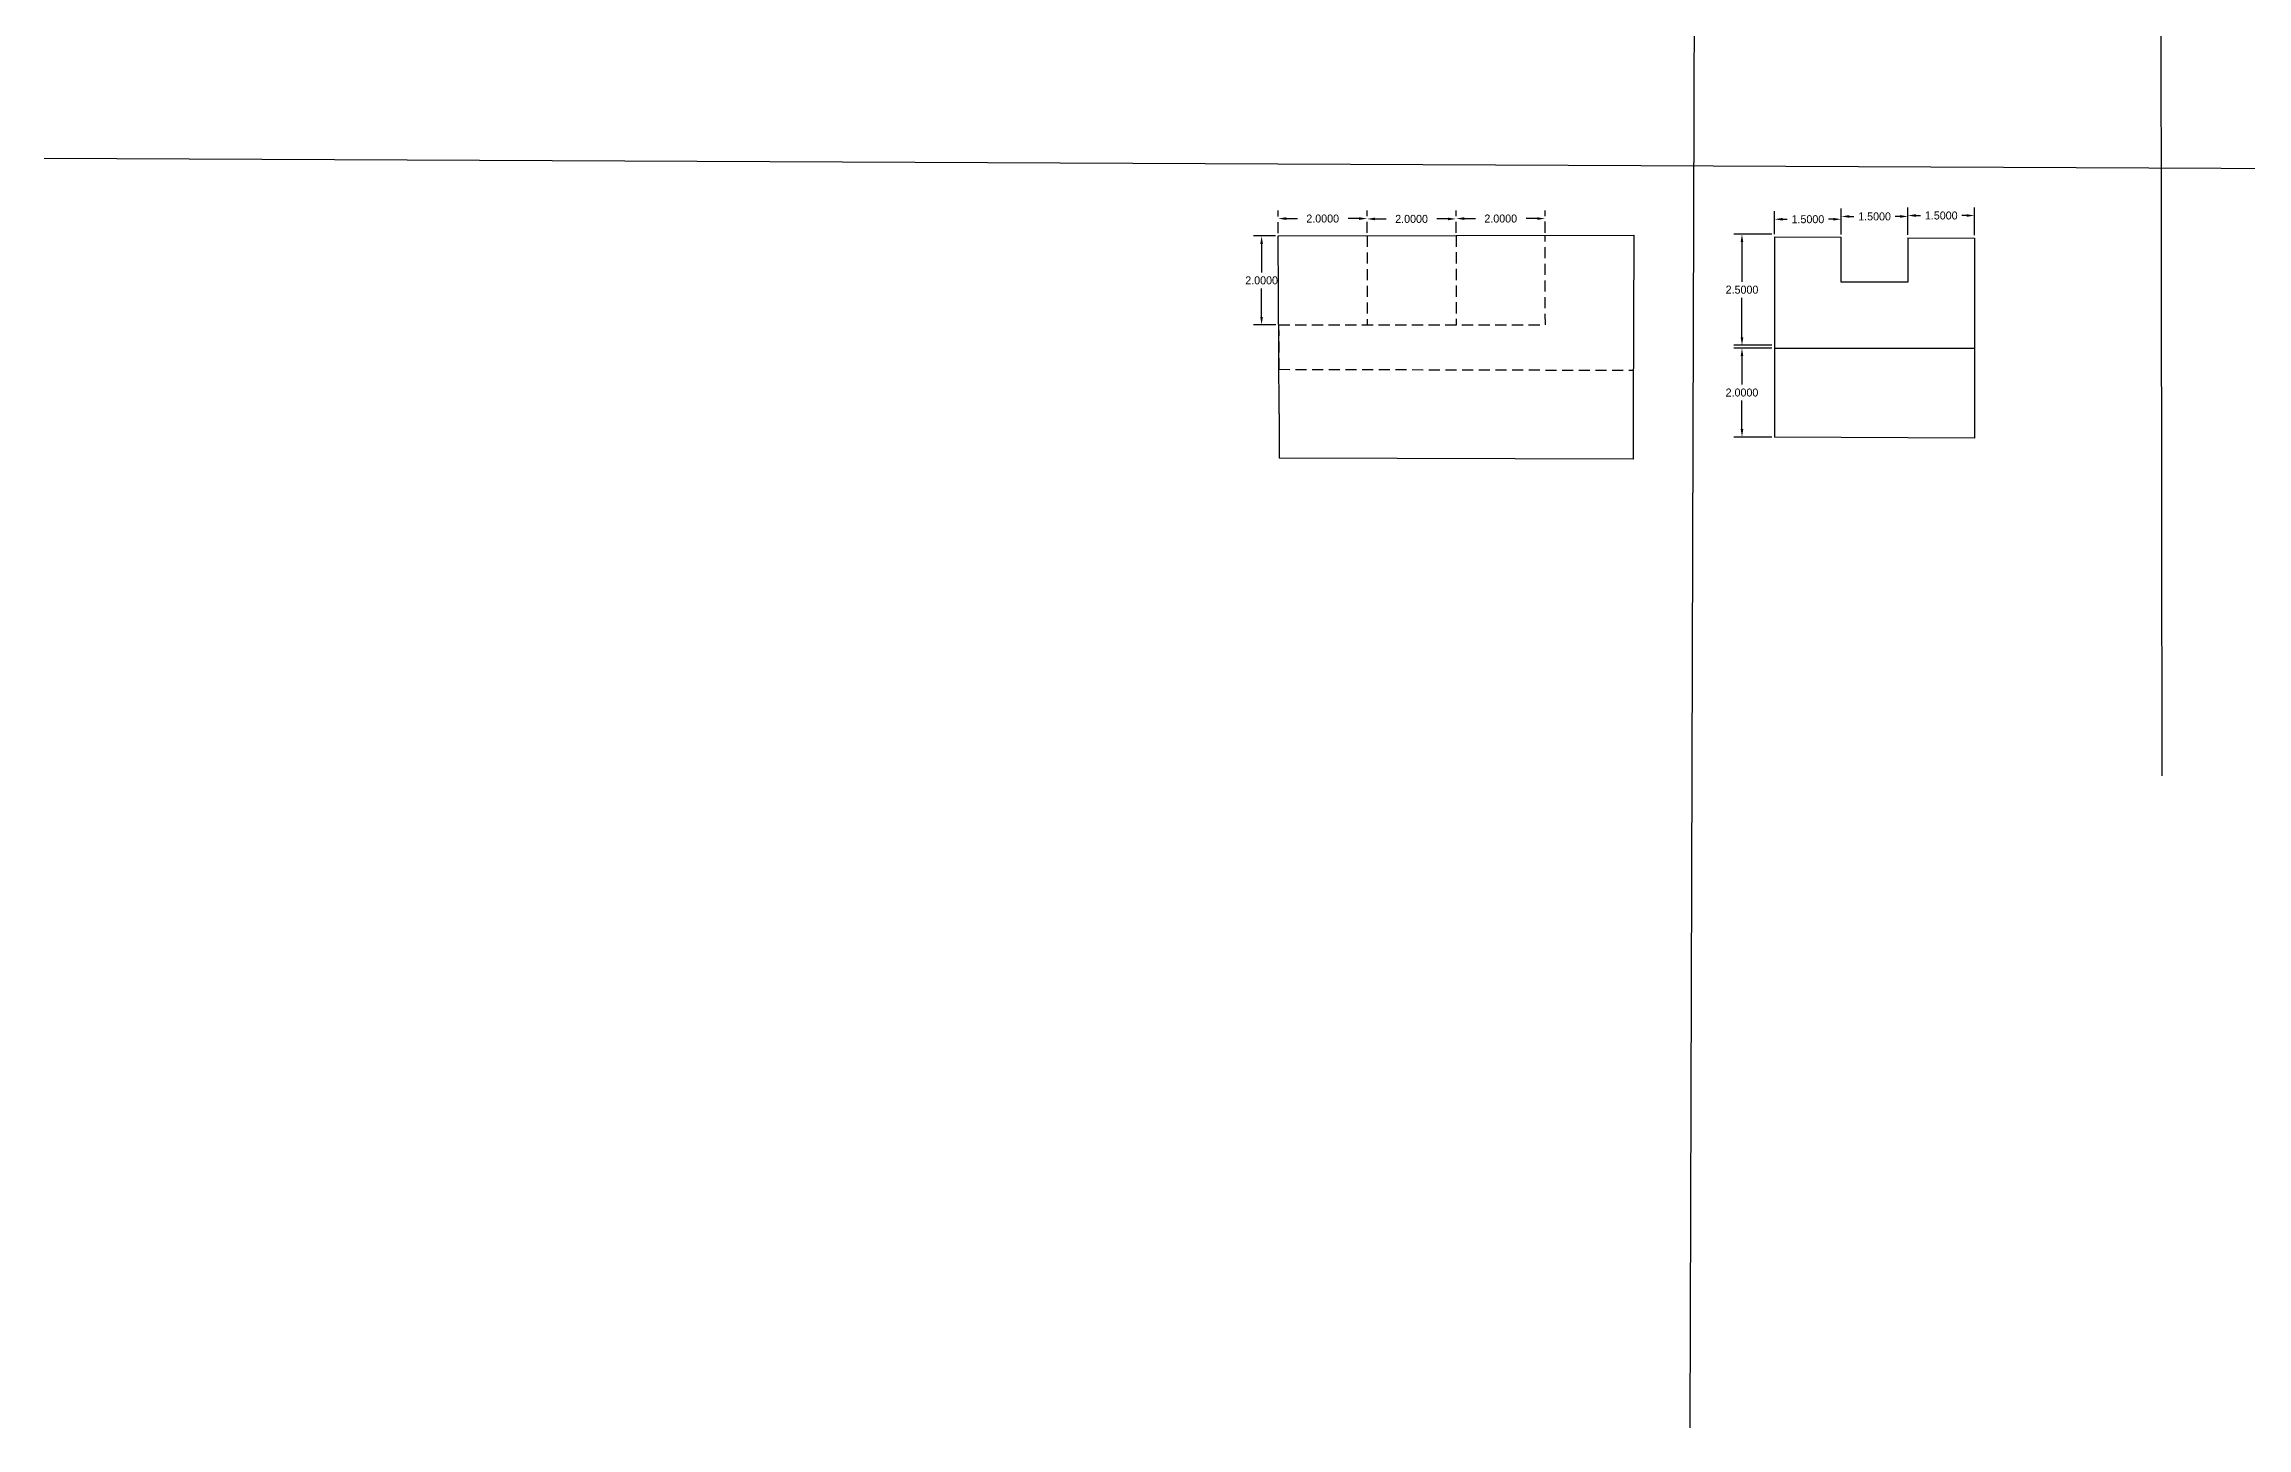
# Model space of a CAD drawing. Header units: inches. Extents: x 9 to 114, y -3 to 59.
# Drawn here: x 8.97 to 58.53, y -3 to 28.12 of the extents above; entities that cross this region are included whole.
import ezdxf

# ---------------------------------------------------------------- set-up
doc = ezdxf.new("R2010")
doc.units = ezdxf.units.IN
doc.header["$MEASUREMENT"] = 0
doc.linetypes.add('HIDDEN', pattern=[0.375, 0.25, -0.125])
doc.dimstyles.get("Standard").update_dxf_attribs({"dimtxt": 0.18, "dimasz": 0.18, "dimexe": 0.18, "dimexo": 0.0625, "dimgap": 0.09, "dimtad": 0, "dimtih": 1, "dimtoh": 1, "dimdec": 4, "dimzin": 0, "dimdsep": 46, "dimtxsty": 'Standard', "dimcen": 0.09, "dimadec": 0, "dimazin": 0, "dimtfac": 1, "dimtdec": 4, "dimtofl": 0, "dimtmove": 0, "dimatfit": 3, "dimfxl": 1, "dimtolj": 1, "dimtzin": 0, "dimarcsym": 0})

# ---------------------------------------------------------------- blocks, each defined once
blk = doc.blocks.new('*D35')
at = {"color": 0, "lineweight": -2}
for p, q in [((36.676, 23.808), (36.185, 23.808)), ((36.365, 23.628), (36.365, 22.988)), ((36.365, 21.988), (36.365, 22.628)), ((36.686, 21.808), (36.185, 21.808))]:
    blk.add_line(p, q, dxfattribs=at)
at = {"color": 0}
for points in [[(36.335, 23.628), (36.395, 23.628), (36.365, 23.808)], [(36.335, 21.988), (36.395, 21.988), (36.365, 21.808)]]:
    blk.add_solid(points, dxfattribs=at)
at = {"layer": 'Defpoints', "color": 0}
for p in [(36.739, 23.808), (36.365, 21.808), (36.749, 21.808)]:
    blk.add_point(p, dxfattribs=at)
at = {"color": 0, "insert": (36.365, 22.808), "char_height": 0.18, "attachment_point": 5}
blk.add_mtext('\\A1;2.0000', dxfattribs=at)
blk = doc.blocks.new('*D36')
at = {"color": 0, "linetype": 'HIDDEN', "lineweight": -2}
for p, q in [((40.745, 23.877), (40.745, 24.378)), ((42.745, 23.881), (42.745, 24.378)), ((40.925, 24.198), (41.265, 24.198)), ((42.565, 24.198), (42.225, 24.198))]:
    blk.add_line(p, q, dxfattribs=at)
at = {"color": 0, "linetype": 'HIDDEN'}
for points in [[(40.925, 24.228), (40.925, 24.168), (40.745, 24.198)], [(42.565, 24.228), (42.565, 24.168), (42.745, 24.198)]]:
    blk.add_solid(points, dxfattribs=at)
at = {"layer": 'Defpoints', "color": 0, "linetype": 'HIDDEN'}
for p in [(40.745, 24.198), (40.745, 23.815), (42.745, 23.818)]:
    blk.add_point(p, dxfattribs=at)
at = {"color": 0, "linetype": 'HIDDEN', "insert": (41.745, 24.198), "char_height": 0.18, "attachment_point": 5}
blk.add_mtext('\\A1;2.0000', dxfattribs=at)
blk = doc.blocks.new('*D37')
at = {"color": 0, "linetype": 'HIDDEN', "lineweight": -2}
for p, q in [((38.739, 23.874), (38.739, 24.37)), ((40.739, 23.877), (40.739, 24.37)), ((38.919, 24.19), (39.259, 24.19)), ((40.559, 24.19), (40.219, 24.19))]:
    blk.add_line(p, q, dxfattribs=at)
at = {"color": 0, "linetype": 'HIDDEN'}
for points in [[(38.919, 24.22), (38.919, 24.16), (38.739, 24.19)], [(40.559, 24.22), (40.559, 24.16), (40.739, 24.19)]]:
    blk.add_solid(points, dxfattribs=at)
at = {"layer": 'Defpoints', "color": 0, "linetype": 'HIDDEN'}
for p in [(38.739, 24.19), (38.739, 23.811), (40.739, 23.815)]:
    blk.add_point(p, dxfattribs=at)
at = {"color": 0, "linetype": 'HIDDEN', "insert": (39.739, 24.19), "char_height": 0.18, "attachment_point": 5}
blk.add_mtext('\\A1;2.0000', dxfattribs=at)
blk = doc.blocks.new('*D34')
at = {"color": 0, "linetype": 'HIDDEN', "lineweight": -2}
for p, q in [((36.739, 23.871), (36.739, 24.378)), ((38.739, 23.874), (38.739, 24.378)), ((36.919, 24.198), (37.259, 24.198)), ((38.559, 24.198), (38.219, 24.198))]:
    blk.add_line(p, q, dxfattribs=at)
at = {"color": 0, "linetype": 'HIDDEN'}
for points in [[(36.919, 24.228), (36.919, 24.168), (36.739, 24.198)], [(38.559, 24.228), (38.559, 24.168), (38.739, 24.198)]]:
    blk.add_solid(points, dxfattribs=at)
at = {"layer": 'Defpoints', "color": 0, "linetype": 'HIDDEN'}
for p in [(36.739, 24.198), (36.739, 23.808), (38.739, 23.811)]:
    blk.add_point(p, dxfattribs=at)
at = {"color": 0, "linetype": 'HIDDEN', "insert": (37.739, 24.198), "char_height": 0.18, "attachment_point": 5}
blk.add_mtext('\\A1;2.0000', dxfattribs=at)
blk = doc.blocks.new('*D38')
at = {"color": 0, "lineweight": -2}
for p, q in [((50.906, 23.831), (50.906, 24.447)), ((52.406, 23.823), (52.406, 24.447)), ((51.086, 24.267), (51.191, 24.267)), ((52.226, 24.267), (52.121, 24.267))]:
    blk.add_line(p, q, dxfattribs=at)
at = {"color": 0}
for points in [[(51.086, 24.297), (51.086, 24.237), (50.906, 24.267)], [(52.226, 24.297), (52.226, 24.237), (52.406, 24.267)]]:
    blk.add_solid(points, dxfattribs=at)
at = {"layer": 'Defpoints', "color": 0}
for p in [(50.906, 24.267), (50.906, 23.769), (52.406, 23.76)]:
    blk.add_point(p, dxfattribs=at)
at = {"color": 0, "insert": (51.656, 24.267), "char_height": 0.18, "attachment_point": 5}
blk.add_mtext('\\A1;1.5000', dxfattribs=at)
blk = doc.blocks.new('*D39')
at = {"color": 0, "lineweight": -2}
for p, q in [((49.406, 23.839), (49.406, 24.426)), ((50.906, 23.831), (50.906, 24.426)), ((49.586, 24.246), (49.691, 24.246)), ((50.726, 24.246), (50.621, 24.246))]:
    blk.add_line(p, q, dxfattribs=at)
at = {"color": 0}
for points in [[(49.586, 24.276), (49.586, 24.216), (49.406, 24.246)], [(50.726, 24.276), (50.726, 24.216), (50.906, 24.246)]]:
    blk.add_solid(points, dxfattribs=at)
at = {"layer": 'Defpoints', "color": 0}
for p in [(49.406, 24.246), (49.406, 23.777), (50.906, 23.769)]:
    blk.add_point(p, dxfattribs=at)
at = {"color": 0, "insert": (50.156, 24.246), "char_height": 0.18, "attachment_point": 5}
blk.add_mtext('\\A1;1.5000', dxfattribs=at)
blk = doc.blocks.new('*D40')
at = {"color": 0, "lineweight": -2}
for p, q in [((47.907, 23.848), (47.907, 24.363)), ((49.406, 23.839), (49.406, 24.363)), ((48.087, 24.183), (48.191, 24.183)), ((49.226, 24.183), (49.121, 24.183))]:
    blk.add_line(p, q, dxfattribs=at)
at = {"color": 0}
for points in [[(48.087, 24.213), (48.087, 24.153), (47.907, 24.183)], [(49.226, 24.213), (49.226, 24.153), (49.406, 24.183)]]:
    blk.add_solid(points, dxfattribs=at)
at = {"layer": 'Defpoints', "color": 0}
for p in [(47.907, 24.183), (47.907, 23.785), (49.406, 23.777)]:
    blk.add_point(p, dxfattribs=at)
at = {"color": 0, "insert": (48.656, 24.183), "char_height": 0.18, "attachment_point": 5}
blk.add_mtext('\\A1;1.5000', dxfattribs=at)
blk = doc.blocks.new('*D41')
at = {"color": 0, "lineweight": -2}
for p, q in [((47.844, 21.285), (46.993, 21.285)), ((47.173, 21.105), (47.173, 20.465)), ((47.173, 19.465), (47.173, 20.105)), ((47.844, 19.285), (46.993, 19.285))]:
    blk.add_line(p, q, dxfattribs=at)
at = {"color": 0}
for points in [[(47.143, 21.105), (47.203, 21.105), (47.173, 21.285)], [(47.143, 19.465), (47.203, 19.465), (47.173, 19.285)]]:
    blk.add_solid(points, dxfattribs=at)
at = {"layer": 'Defpoints', "color": 0}
for p in [(47.173, 21.285), (47.907, 21.285), (47.907, 19.285)]:
    blk.add_point(p, dxfattribs=at)
at = {"color": 0, "insert": (47.173, 20.285), "char_height": 0.18, "attachment_point": 5}
blk.add_mtext('\\A1;2.0000', dxfattribs=at)
blk = doc.blocks.new('*D42')
at = {"color": 0, "lineweight": -2}
for p, q in [((47.844, 23.848), (46.993, 23.848)), ((47.173, 23.668), (47.173, 22.778)), ((47.173, 21.528), (47.173, 22.418)), ((47.844, 21.348), (46.993, 21.348))]:
    blk.add_line(p, q, dxfattribs=at)
at = {"color": 0}
for points in [[(47.143, 23.668), (47.203, 23.668), (47.173, 23.848)], [(47.143, 21.528), (47.203, 21.528), (47.173, 21.348)]]:
    blk.add_solid(points, dxfattribs=at)
at = {"layer": 'Defpoints', "color": 0}
for p in [(47.907, 23.848), (47.173, 21.348), (47.907, 21.348)]:
    blk.add_point(p, dxfattribs=at)
at = {"color": 0, "insert": (47.173, 22.598), "char_height": 0.18, "attachment_point": 5}
blk.add_mtext('\\A1;2.5000', dxfattribs=at)

msp = doc.modelspace()

# ---------------------------------------------------------------- linework, layer by layer
for p, q in [((46.18665, 59.2479), (45.99714, -3.00168)), ((56.57855, 48.4044), (56.61681, 11.66816)), ((8.97192, 25.55594), (114.26147, 25.0818)), ((36.73852, 23.80807), (44.73851, 23.82144)), ((36.75852, 19.80812), (36.73852, 23.80807)), ((44.73851, 23.82144), (44.72805, 19.82146)), ((47.90651, 23.7854), (49.40646, 23.77699)), ((47.90651, 23.7854), (47.90651, 19.2854)), ((49.40646, 22.76857), (49.40646, 23.77699)), ((50.90646, 23.76857), (50.90646, 22.76857)), ((50.90646, 23.76857), (52.40644, 23.76015)), ((52.40644, 23.76015), (52.40644, 19.26015)), ((50.90646, 22.76857), (49.40646, 22.76857)), ((47.90651, 21.2854), (52.40644, 21.2854)), ((36.75852, 19.80812), (36.76352, 18.80813)), ((44.72805, 19.82146), (44.72796, 19.78728)), ((44.72796, 19.78728), (44.72796, 18.78728)), ((52.40644, 19.26015), (47.90651, 19.2854)), ((44.72796, 18.78728), (36.76352, 18.80813))]:
    msp.add_line(p, q)
at = {"linetype": 'HIDDEN'}
for p, q in [((38.73852, 23.81141), (38.73852, 21.80809)), ((40.74516, 23.81477), (40.74516, 21.80809)), ((42.74852, 21.80809), (42.74516, 23.81811)), ((36.74852, 21.80809), (42.74852, 21.80809)), ((36.74852, 21.80809), (36.75131, 20.8081)), ((36.75131, 20.8081), (44.73057, 20.78723))]:
    msp.add_line(p, q, dxfattribs=at)

# ---------------------------------------------------------------- dimensions: what is measured, and where the dimension line sits
for base, p1, p2, picture, middle in [((36.73852, 24.19783), (38.73852, 23.81141), (36.73852, 23.80807), '*D34', (37.73852, 24.19783)), ((38.73852, 24.18965), (40.73851, 23.81475), (38.73852, 23.81141), '*D37', (39.73851, 24.18965)), ((40.74516, 24.19783), (42.74516, 23.81811), (40.74516, 23.81477), '*D36', (41.74516, 24.19783))]:
    dim = msp.add_linear_dim(base=base, p1=p1, p2=p2, dimstyle='Standard', dxfattribs=at)
    dim.commit()
    dim.dimension.update_dxf_attribs({"geometry": picture, "text_midpoint": middle})
for base, p1, p2, picture, middle in [((47.90651, 24.18334), (49.40649, 23.77699), (47.90651, 23.7854), '*D40', (48.6565, 24.18334)), ((49.40649, 24.24618), (50.90646, 23.76857), (49.40649, 23.77699), '*D39', (50.15647, 24.24618)), ((50.90646, 24.26712), (52.40644, 23.76015), (50.90646, 23.76857), '*D38', (51.65645, 24.26712))]:
    dim = msp.add_linear_dim(base=base, p1=p1, p2=p2, dimstyle='Standard')
    dim.commit()
    dim.dimension.update_dxf_attribs({"geometry": picture, "text_midpoint": middle})
for base, p1, p2, picture, middle in [((36.36469, 21.80809), (36.73852, 23.80807), (36.74852, 21.80809), '*D35', (36.36469, 22.80808)), ((47.17258, 21.3479), (47.90651, 23.8479), (47.90651, 21.3479), '*D42', (47.17258, 22.5979)), ((47.17258, 21.2854), (47.90651, 19.2854), (47.90651, 21.2854), '*D41', (47.17258, 20.2854))]:
    dim = msp.add_linear_dim(base=base, p1=p1, p2=p2, angle=90, dimstyle='Standard')
    dim.commit()
    dim.dimension.update_dxf_attribs({"geometry": picture, "text_midpoint": middle})

doc.saveas('drawing.dxf')
